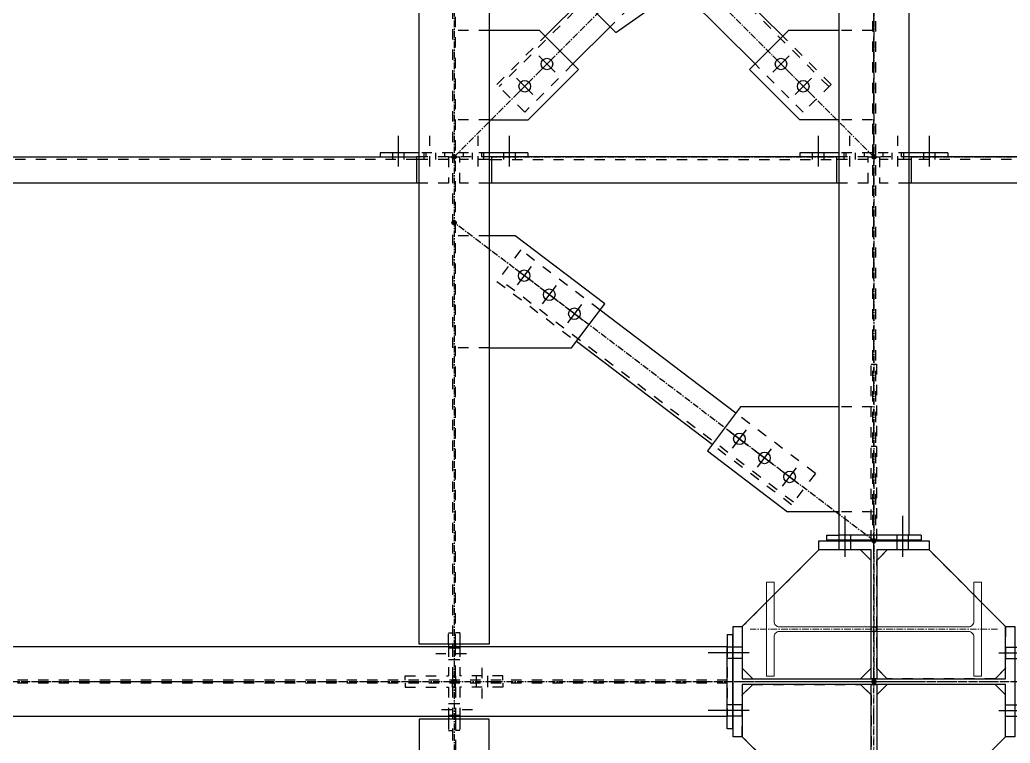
# Model space of a CAD drawing. Header units: inches. Extents: x 209270 to 234360, y -180214 to -150194.
# Drawn here: x 223884 to 225772, y -158481 to -157102 of the extents above; entities that cross this region are included whole.
import ezdxf

# ---------------------------------------------------------------- set-up
doc = ezdxf.new("R2010")
doc.units = ezdxf.units.IN
doc.header["$LTSCALE"] = 10
doc.header["$MEASUREMENT"] = 0
for name, pattern in [('CENTER', [2, 1.25, -0.25, 0.25, -0.25]), ('DXK_LINE_DOT2', [3.9198, 1.9599, -1.9599]), ('DXK_LINE_DOT5', [7.8785, 2.979, -0.9799, 0.9799, -0.9799, 0.9799, -0.9799])]:
    doc.linetypes.add(name, pattern=pattern)
doc.layers.get('0').update_dxf_attribs({"color": 1})
for name, color, linetype in [('$AUDIT_BAD_LAYER1', 1, 'Continuous'), ('_STR_0', 5, 'Continuous'), ('_STR_1', 5, 'Continuous'), ('_STR_2', 5, 'Continuous'), ('_STR_4', 5, 'Continuous')]:
    doc.layers.add(name, color=color, linetype=linetype)
doc.layers.add('CEN', color=1, linetype='CENTER', lineweight=9)
doc.layers.add('MAIN OBJECT', color=1, linetype='Continuous', lineweight=18)

# ---------------------------------------------------------------- blocks, each defined once
blk = doc.blocks.new('A$C426f7GU6TT')
at = {"layer": 'CEN'}
for p, q in [((0, 235.7), (0, -235.7)), ((-235.7, 0), (235.7, 0))]:
    blk.add_line(p, q, dxfattribs=at)
blk.add_circle((0, 0), 5, dxfattribs=at)
at = {"layer": 'MAIN OBJECT'}
blk.add_lwpolyline([(4.4, -180.2, 0.414214), (14.6, -190.4), (89.4, -190.4), (89.4, -204.7), (-89.4, -204.7), (-89.4, -190.4), (-14.6, -190.4, 0.414214), (-4.4, -180.2), (-4.4, 180.2, 0.414214), (-14.6, 190.4), (-89.4, 190.4), (-89.4, 204.7), (89.4, 204.7), (89.4, 190.4), (14.6, 190.4, 0.414214), (4.4, 180.2), (4.4, -180.2)], format="xyb", dxfattribs=at)
blk = doc.blocks.new('GridLine-116860372-116903 - 114867')
at = {"layer": '_STR_2', "linetype": 'DXK_LINE_DOT5'}
blk.add_line((225511.9, -165456.7), (225511.9, -153291), dxfattribs=at)
blk = doc.blocks.new('GridLine-116860372-116906 - 114867')
at = {"layer": '_STR_2', "linetype": 'DXK_LINE_DOT5'}
blk.add_line((211379.7, -158363.7), (228961.1, -158363.7), dxfattribs=at)
blk = doc.blocks.new('Part-116860372-114957 - 114867')
at = {"layer": '_STR_2', "linetype": 'Continuous'}
for p, q in [((225506.5, -158369.1), (225506.5, -158369.1)), ((225506.5, -158614.6), (225506.5, -158369.1)), ((225506.5, -158369.1), (225517.3, -158369.1)), ((225517.3, -158369.1), (225517.3, -158369.1)), ((225517.3, -158369.1), (225517.3, -158614.6)), ((225406.9, -158614.6), (225406.9, -158614.6)), ((225406.9, -158632), (225406.9, -158614.6)), ((225406.9, -158614.6), (225506.5, -158614.6)), ((225506.5, -158614.6), (225506.5, -158614.6)), ((225517.3, -158614.6), (225517.3, -158614.6)), ((225517.3, -158614.6), (225616.9, -158614.6)), ((225616.9, -158614.6), (225616.9, -158614.6)), ((225616.9, -158614.6), (225616.9, -158632)), ((225406.9, -158632), (225406.9, -158632)), ((225616.9, -158632), (225406.9, -158632)), ((225616.9, -158632), (225616.9, -158632))]:
    blk.add_line(p, q, dxfattribs=at)
blk = doc.blocks.new('Part-116860372-114980 - 114867')
at = {"layer": '_STR_4', "linetype": 'Continuous'}
blk.add_hatch(color=256, dxfattribs=at).paths.add_polyline_path([(225511.9, -158367.7, -1), (225511.9, -158359.7, -1)])
at = {"layer": '_STR_4', "linetype": 'CENTER'}
blk.add_line((225511.9, -158363.7), (228511.9, -158363.7), dxfattribs=at)
at = {"layer": '_STR_4', "linetype": 'Continuous'}
blk.add_circle((225511.9, -158363.7), 4, dxfattribs=at)
blk = doc.blocks.new('Part-116860372-114974 - 114867')
at = {"layer": '_STR_4', "linetype": 'Continuous'}
blk.add_hatch(color=256, dxfattribs=at).paths.add_polyline_path([(224711.9, -158367.7, -1), (224711.9, -158359.7, -1)])
at = {"layer": '_STR_1', "linetype": 'DXK_LINE_DOT2'}
for p, q in [((224709, -155473.7), (224709, -158292.1)), ((224714.7, -158292.1), (224714.7, -156555.7)), ((224709, -158297.1), (224709, -158352.8)), ((224714.7, -158352.8), (224714.7, -158297.1)), ((224709, -158352.8), (224714.7, -158352.8))]:
    blk.add_line(p, q, dxfattribs=at)
at = {"layer": '_STR_2', "linetype": 'Continuous'}
for p, q in [((224645.3, -158292.1), (224645.3, -155468.7)), ((224778.5, -155468.7), (224778.5, -158292.1)), ((224778.5, -158292.1), (224645.3, -158292.1)), ((224709, -158292.1), (224709, -158297.1)), ((224714.7, -158297.1), (224714.7, -158292.1))]:
    blk.add_line(p, q, dxfattribs=at)
at = {"layer": '_STR_4', "linetype": 'CENTER'}
blk.add_line((224711.9, -155363.7), (224711.9, -158363.7), dxfattribs=at)
at = {"layer": '_STR_4', "linetype": 'Continuous'}
blk.add_circle((224711.9, -158363.7), 4, dxfattribs=at)
blk = doc.blocks.new('Part-116860372-114976 - 114867')
at = {"layer": '_STR_4', "linetype": 'Continuous'}
for points in [[(224711.9, -158367.7, -1), (224711.9, -158359.7, -1)], [(224711.9, -160167.7, -1), (224711.9, -160159.7, -1)]]:
    blk.add_hatch(color=256, dxfattribs=at).paths.add_polyline_path(points)
at = {"layer": '_STR_1', "linetype": 'DXK_LINE_DOT2'}
for p, q in [((224709, -158374.5), (224709, -158456.5)), ((224714.7, -158374.5), (224709, -158374.5)), ((224714.7, -158374.5), (224714.7, -158430.3)), ((224714.7, -158435.3), (224714.7, -160033.7)), ((224709, -158456.5), (224709, -160033.7)), ((224645.3, -160038.7), (224645.3, -160150.7)), ((224709, -160038.7), (224709, -160150.7)), ((224714.7, -160038.7), (224714.7, -160150.7)), ((224778.5, -160038.7), (224778.5, -160150.7)), ((224778.5, -160150.7), (224645.3, -160150.7))]:
    blk.add_line(p, q, dxfattribs=at)
at = {"layer": '_STR_2', "linetype": 'Continuous'}
for p, q in [((224645.3, -158435.3), (224645.3, -160038.7)), ((224778.5, -158435.3), (224645.3, -158435.3)), ((224709, -158430.3), (224709, -158435.3)), ((224714.7, -158430.3), (224714.7, -158435.3)), ((224778.5, -160038.7), (224778.5, -158435.3)), ((224778.5, -160033.7), (224645.3, -160033.7)), ((224709, -160033.7), (224709, -160038.7)), ((224714.7, -160033.7), (224714.7, -160038.7))]:
    blk.add_line(p, q, dxfattribs=at)
at = {"layer": '_STR_4', "linetype": 'CENTER'}
blk.add_line((224711.9, -158363.7), (224711.9, -160163.7), dxfattribs=at)
at = {"layer": '_STR_4', "linetype": 'Continuous'}
for centre in [(224711.9, -158363.7), (224711.9, -160163.7)]:
    blk.add_circle(centre, 4, dxfattribs=at)
blk = doc.blocks.new('Part-116860372-114956 - 114867')
at = {"layer": '_STR_4', "linetype": 'Continuous'}
blk.add_hatch(color=256, dxfattribs=at).paths.add_polyline_path([(225511.9, -158367.7, -1), (225511.9, -158359.7, -1)])
at = {"layer": '_STR_2', "linetype": 'Continuous'}
for p, q in [((225243.5, -158468.7), (225243.5, -158258.7)), ((225243.5, -158258.7), (225260.9, -158258.7)), ((225260.9, -158258.7), (225260.9, -158358.3)), ((225762.8, -158258.7), (225780.2, -158258.7)), ((225762.8, -158358.3), (225762.8, -158258.7)), ((225780.2, -158258.7), (225780.2, -158468.7)), ((225260.9, -158358.3), (225762.8, -158358.3)), ((225762.8, -158369.1), (225260.9, -158369.1)), ((225260.9, -158369.1), (225260.9, -158468.7)), ((225762.8, -158468.7), (225762.8, -158369.1)), ((225260.9, -158468.7), (225243.5, -158468.7)), ((225780.2, -158468.7), (225762.8, -158468.7))]:
    blk.add_line(p, q, dxfattribs=at)
at = {"layer": '_STR_4', "linetype": 'CENTER'}
blk.add_line((225511.9, -158363.7), (225511.9, -158363.7), dxfattribs=at)
at = {"layer": '_STR_4', "linetype": 'Continuous'}
blk.add_circle((225511.9, -158363.7), 4, dxfattribs=at)
blk = doc.blocks.new('Part-116860372-114958 - 114867')
at = {"layer": '_STR_2', "linetype": 'Continuous'}
for p, q in [((225406.9, -158095.3), (225406.9, -158095.3)), ((225406.9, -158095.3), (225616.9, -158095.3)), ((225406.9, -158112.7), (225406.9, -158095.3)), ((225616.9, -158095.3), (225616.9, -158095.3)), ((225616.9, -158095.3), (225616.9, -158112.7)), ((225406.9, -158112.7), (225406.9, -158112.7)), ((225506.5, -158112.7), (225406.9, -158112.7)), ((225506.5, -158112.7), (225506.5, -158112.7)), ((225506.5, -158358.3), (225506.5, -158112.7)), ((225517.3, -158112.7), (225517.3, -158112.7)), ((225616.9, -158112.7), (225517.3, -158112.7)), ((225517.3, -158112.7), (225517.3, -158358.3)), ((225616.9, -158112.7), (225616.9, -158112.7)), ((225506.5, -158358.3), (225506.5, -158358.3)), ((225517.3, -158358.3), (225506.5, -158358.3)), ((225517.3, -158358.3), (225517.3, -158358.3))]:
    blk.add_line(p, q, dxfattribs=at)
blk = doc.blocks.new('Part-116860372-114973 - 114867')
at = {"layer": '_STR_4', "linetype": 'Continuous'}
blk.add_hatch(color=256, dxfattribs=at).paths.add_polyline_path([(225511.9, -158367.7, -1), (225511.9, -158359.7, -1)])
at = {"layer": '_STR_1', "linetype": 'DXK_LINE_DOT2'}
for p, q in [((225232.5, -158360.8), (223706.9, -158360.8)), ((225232.5, -158366.5), (223706.9, -158366.5))]:
    blk.add_line(p, q, dxfattribs=at)
at = {"layer": '_STR_2', "linetype": 'Continuous'}
for p, q in [((225232.5, -158297.1), (223701.9, -158297.1)), ((225232.5, -158430.3), (225232.5, -158297.1)), ((225232.5, -158430.3), (223701.9, -158430.3))]:
    blk.add_line(p, q, dxfattribs=at)
at = {"layer": '_STR_4', "linetype": 'CENTER'}
blk.add_line((223611.9, -158363.7), (225511.9, -158363.7), dxfattribs=at)
at = {"layer": '_STR_4', "linetype": 'Continuous'}
blk.add_circle((225511.9, -158363.7), 4, dxfattribs=at)
blk = doc.blocks.new('Part-116860372-114975 - 114867')
at = {"layer": '_STR_4', "linetype": 'Continuous'}
blk.add_hatch(color=256, dxfattribs=at).paths.add_polyline_path([(225511.9, -158367.7, -1), (225511.9, -158359.7, -1)])
at = {"layer": '_STR_1', "linetype": 'DXK_LINE_DOT2'}
for p, q in [((225509, -155380.1), (225509, -158084.3)), ((225514.7, -155380.1), (225514.7, -158084.3))]:
    blk.add_line(p, q, dxfattribs=at)
at = {"layer": '_STR_2', "linetype": 'Continuous'}
for p, q in [((225445.3, -155380.1), (225445.3, -158084.3)), ((225578.5, -155380.1), (225578.5, -158084.3)), ((225578.5, -158084.3), (225445.3, -158084.3))]:
    blk.add_line(p, q, dxfattribs=at)
at = {"layer": '_STR_4', "linetype": 'CENTER'}
blk.add_line((225511.9, -155363.7), (225511.9, -158363.7), dxfattribs=at)
at = {"layer": '_STR_4', "linetype": 'Continuous'}
blk.add_circle((225511.9, -158363.7), 4, dxfattribs=at)
blk = doc.blocks.new('Bolt-116860372-115869 - 114867')
at = {"layer": '_STR_2', "linetype": 'Continuous'}
for p, q in [((225456.9, -158125.7), (225456.9, -158047.7)), ((225456.9, -158125.7), (225456.9, -158047.7)), ((225566.9, -158125.7), (225566.9, -158047.7)), ((225566.9, -158125.7), (225566.9, -158047.7)), ((225445.9, -158094.3), (225445.9, -158084.3)), ((225445.9, -158094.3), (225445.9, -158084.3)), ((225445.9, -158112.7), (225445.9, -158095.3)), ((225445.9, -158112.7), (225445.9, -158095.3)), ((225467.9, -158094.3), (225467.9, -158084.3)), ((225467.9, -158094.3), (225467.9, -158084.3)), ((225467.9, -158112.7), (225467.9, -158095.3)), ((225467.9, -158112.7), (225467.9, -158095.3)), ((225555.9, -158094.3), (225555.9, -158084.3)), ((225555.9, -158094.3), (225555.9, -158084.3)), ((225555.9, -158112.7), (225555.9, -158095.3)), ((225555.9, -158112.7), (225555.9, -158095.3)), ((225577.9, -158094.3), (225577.9, -158084.3)), ((225577.9, -158094.3), (225577.9, -158084.3)), ((225577.9, -158112.7), (225577.9, -158095.3)), ((225577.9, -158112.7), (225577.9, -158095.3))]:
    blk.add_line(p, q, dxfattribs=at)
blk = doc.blocks.new('Bolt-116860372-115446 - 114867')
at = {"layer": '_STR_1', "linetype": 'DXK_LINE_DOT2'}
for p, q in [((224688, -158416.5), (224756, -158416.5)), ((224701, -158405.5), (224709, -158405.5)), ((224709, -158405.5), (224714.7, -158405.5)), ((224714.7, -158405.5), (224722.7, -158405.5)), ((224701, -158427.5), (224709, -158427.5)), ((224709, -158427.5), (224714.7, -158427.5)), ((224714.7, -158427.5), (224722.7, -158427.5))]:
    blk.add_line(p, q, dxfattribs=at)
blk = doc.blocks.new('Part-116860372-115053 - 114867')
at = {"layer": '_STR_4', "linetype": 'Continuous'}
for points in [[(223611.9, -157367.7, -1), (223611.9, -157359.7, -1)], [(224711.9, -157367.7, -1), (224711.9, -157359.7, -1)]]:
    blk.add_hatch(color=256, dxfattribs=at).paths.add_polyline_path(points)
at = {"layer": '_STR_1', "linetype": 'DXK_LINE_DOT2'}
for p, q in [((223624.2, -157363.7), (223624.2, -157383.7)), ((223624.2, -157363.7), (223706.9, -157363.7)), ((223701.9, -157368.7), (223624.2, -157368.7)), ((224640.3, -157368.7), (223706.9, -157368.7)), ((224701, -157363.7), (224640.3, -157363.7)), ((224701, -157368.7), (224645.3, -157368.7)), ((224701, -157363.7), (224701, -157413.7)), ((223624.2, -157383.7), (223674.2, -157383.7)), ((223674.2, -157383.7), (223674.2, -157413.7)), ((223701.9, -157413.7), (223674.2, -157413.7)), ((224701, -157413.7), (224645.3, -157413.7))]:
    blk.add_line(p, q, dxfattribs=at)
at = {"layer": '_STR_2', "linetype": 'Continuous'}
for p, q in [((223706.9, -157368.7), (223701.9, -157368.7)), ((223706.9, -157413.7), (223706.9, -157363.7)), ((223706.9, -157363.7), (224640.3, -157363.7)), ((224640.3, -157363.7), (224640.3, -157413.7)), ((224645.3, -157368.7), (224640.3, -157368.7)), ((224645.3, -157413.7), (223701.9, -157413.7))]:
    blk.add_line(p, q, dxfattribs=at)
at = {"layer": '_STR_4', "linetype": 'CENTER'}
for p, q in [((223611.9, -157363.7), (223624.2, -157363.7)), ((223706.9, -157363.7), (224640.3, -157363.7)), ((224701, -157363.7), (224711.9, -157363.7))]:
    blk.add_line(p, q, dxfattribs=at)
at = {"layer": '_STR_4', "linetype": 'Continuous'}
for centre in [(223611.9, -157363.7), (224711.9, -157363.7)]:
    blk.add_circle(centre, 4, dxfattribs=at)
blk = doc.blocks.new('Part-116860372-115054 - 114867')
at = {"layer": '_STR_4', "linetype": 'Continuous'}
for points in [[(224711.9, -157367.7, -1), (224711.9, -157359.7, -1)], [(225511.9, -157367.7, -1), (225511.9, -157359.7, -1)]]:
    blk.add_hatch(color=256, dxfattribs=at).paths.add_polyline_path(points)
at = {"layer": '_STR_1', "linetype": 'DXK_LINE_DOT2'}
for p, q in [((224722.7, -157413.7), (224722.7, -157363.7)), ((224783.5, -157363.7), (224722.7, -157363.7)), ((224778.5, -157368.7), (224722.7, -157368.7)), ((224783.5, -157368.7), (225440.3, -157368.7)), ((225501, -157363.7), (225440.3, -157363.7)), ((225501, -157368.7), (225445.3, -157368.7)), ((225501, -157413.7), (225501, -157363.7)), ((224778.5, -157413.7), (224722.7, -157413.7)), ((225501, -157413.7), (225445.3, -157413.7))]:
    blk.add_line(p, q, dxfattribs=at)
at = {"layer": '_STR_2', "linetype": 'Continuous'}
for p, q in [((224778.5, -157368.7), (224783.5, -157368.7)), ((225440.3, -157363.7), (224783.5, -157363.7)), ((224783.5, -157363.7), (224783.5, -157413.7)), ((225440.3, -157363.7), (225440.3, -157413.7)), ((225445.3, -157368.7), (225440.3, -157368.7)), ((225445.3, -157413.7), (224778.5, -157413.7))]:
    blk.add_line(p, q, dxfattribs=at)
at = {"layer": '_STR_4', "linetype": 'CENTER'}
for p, q in [((224711.9, -157363.7), (224722.7, -157363.7)), ((224783.5, -157363.7), (225440.3, -157363.7)), ((225501, -157363.7), (225511.9, -157363.7))]:
    blk.add_line(p, q, dxfattribs=at)
at = {"layer": '_STR_4', "linetype": 'Continuous'}
for centre in [(224711.9, -157363.7), (225511.9, -157363.7)]:
    blk.add_circle(centre, 4, dxfattribs=at)
blk = doc.blocks.new('Part-116860372-115055 - 114867')
at = {"layer": '_STR_4', "linetype": 'Continuous'}
for points in [[(225511.9, -157367.7, -1), (225511.9, -157359.7, -1)], [(226511.9, -157367.7, -1), (226511.9, -157359.7, -1)]]:
    blk.add_hatch(color=256, dxfattribs=at).paths.add_polyline_path(points)
at = {"layer": '_STR_1', "linetype": 'DXK_LINE_DOT2'}
for p, q in [((225522.7, -157363.7), (225522.7, -157413.7)), ((225583.5, -157363.7), (225522.7, -157363.7)), ((225578.5, -157368.7), (225522.7, -157368.7)), ((226440.3, -157368.7), (225583.5, -157368.7)), ((226440.3, -157363.7), (226501, -157363.7)), ((226501, -157368.7), (226445.3, -157368.7)), ((226501, -157363.7), (226501, -157413.7)), ((225578.5, -157413.7), (225522.7, -157413.7)), ((226501, -157413.7), (226445.3, -157413.7))]:
    blk.add_line(p, q, dxfattribs=at)
at = {"layer": '_STR_2', "linetype": 'Continuous'}
for p, q in [((225583.5, -157368.7), (225578.5, -157368.7)), ((226440.3, -157363.7), (225583.5, -157363.7)), ((225583.5, -157413.7), (225583.5, -157363.7)), ((226440.3, -157363.7), (226440.3, -157413.7)), ((226445.3, -157368.7), (226440.3, -157368.7)), ((226445.3, -157413.7), (225578.5, -157413.7))]:
    blk.add_line(p, q, dxfattribs=at)
at = {"layer": '_STR_4', "linetype": 'CENTER'}
for p, q in [((225511.9, -157363.7), (225522.7, -157363.7)), ((225583.5, -157363.7), (226440.3, -157363.7)), ((226501, -157363.7), (226511.9, -157363.7))]:
    blk.add_line(p, q, dxfattribs=at)
at = {"layer": '_STR_4', "linetype": 'Continuous'}
for centre in [(225511.9, -157363.7), (226511.9, -157363.7)]:
    blk.add_circle(centre, 4, dxfattribs=at)
blk = doc.blocks.new('Bolt-116860372-115450 - 114867')
at = {"layer": '_STR_1', "linetype": 'DXK_LINE_DOT2'}
for p, q in [((224709, -158299.8), (224701, -158299.8)), ((224714.7, -158299.8), (224709, -158299.8)), ((224722.7, -158299.8), (224714.7, -158299.8)), ((224735.7, -158310.8), (224667.7, -158310.8)), ((224709, -158321.8), (224701, -158321.8)), ((224714.7, -158321.8), (224709, -158321.8)), ((224722.7, -158321.8), (224714.7, -158321.8))]:
    blk.add_line(p, q, dxfattribs=at)
blk = doc.blocks.new('Part-116860372-116243 - 114867')
at = {"layer": '_STR_1', "linetype": 'DXK_LINE_DOT2'}
for p, q in [((225509, -157840), (225445.3, -157840)), ((225509, -158039.8), (225445.3, -158039.8))]:
    blk.add_line(p, q, dxfattribs=at)
at = {"layer": '_STR_2', "linetype": 'Continuous'}
for p, q in [((225257.9, -157840), (225194.5, -157923.7)), ((225445.3, -157840), (225257.9, -157840)), ((225194.5, -157923.7), (225347.5, -158039.8)), ((225445.3, -158039.8), (225347.5, -158039.8))]:
    blk.add_line(p, q, dxfattribs=at)
blk = doc.blocks.new('Bolt-116860372-115742 - 114867')
at = {"layer": '_STR_1', "linetype": 'DXK_LINE_DOT2'}
for p, q in [((225466, -157381.7), (225466, -157323.7)), ((225455, -157363.7), (225455, -157355.7)), ((225477, -157363.7), (225477, -157355.7)), ((225455, -157368.7), (225455, -157363.7)), ((225477, -157368.7), (225477, -157363.7))]:
    blk.add_line(p, q, dxfattribs=at)
at = {"layer": '_STR_2', "linetype": 'Continuous'}
for p, q in [((225406, -157381.7), (225406, -157323.7)), ((225395, -157363.7), (225395, -157355.7)), ((225417, -157363.7), (225417, -157355.7)), ((225395, -157368.7), (225395, -157363.7)), ((225417, -157368.7), (225417, -157363.7))]:
    blk.add_line(p, q, dxfattribs=at)
blk = doc.blocks.new('Part-116860372-115083 - 114867')
at = {"layer": '_STR_4', "linetype": 'Continuous'}
for points in [[(224711.9, -157492.7, -1), (224711.9, -157484.7, -1)], [(225511.9, -158099.3, -1), (225511.9, -158091.3, -1)]]:
    blk.add_hatch(color=256, dxfattribs=at).paths.add_polyline_path(points)
at = {"layer": '_STR_1', "linetype": 'DXK_LINE_DOT2'}
for p, q in [((224838.8, -157541), (224793.5, -157600.8)), ((224990.2, -157655.8), (224838.8, -157541)), ((224793.5, -157600.8), (224944.9, -157715.6)), ((225358.6, -158021.8), (224797.1, -157596)), ((225400.3, -157966.8), (225248.9, -157852)), ((225354.9, -158026.5), (225203.5, -157911.7)), ((225400.3, -157966.8), (225354.9, -158026.5))]:
    blk.add_line(p, q, dxfattribs=at)
at = {"layer": '_STR_2', "linetype": 'Continuous'}
for p, q in [((225248.9, -157852), (224990.2, -157655.8)), ((225203.5, -157911.7), (224944.9, -157715.6))]:
    blk.add_line(p, q, dxfattribs=at)
at = {"layer": '_STR_4', "linetype": 'CENTER'}
blk.add_line((225511.9, -158095.3), (224711.9, -157488.7), dxfattribs=at)
at = {"layer": '_STR_4', "linetype": 'Continuous'}
for centre in [(224711.9, -157488.7), (225511.9, -158095.3)]:
    blk.add_circle(centre, 4, dxfattribs=at)
blk = doc.blocks.new('Part-116860372-115084 - 114867')
at = {"layer": '_STR_4', "linetype": 'Continuous'}
for points in [[(225113.6, -156965.9, -1), (225113.6, -156957.9, -1)], [(224711.9, -157367.7, -1), (224711.9, -157359.7, -1)]]:
    blk.add_hatch(color=256, dxfattribs=at).paths.add_polyline_path(points)
at = {"layer": '_STR_1', "linetype": 'DXK_LINE_DOT2'}
for p, q in [((225052.5, -156975), (224797.7, -157229.8)), ((225048.2, -156970.8), (224956.3, -157062.7)), ((225048.2, -156970.8), (225101.3, -157023.8)), ((225101.3, -157023.8), (225009.3, -157115.7)), ((224793.5, -157225.5), (224885.4, -157133.6)), ((224938.4, -157186.6), (224846.5, -157278.6)), ((224846.5, -157278.6), (224793.5, -157225.5))]:
    blk.add_line(p, q, dxfattribs=at)
at = {"layer": '_STR_2', "linetype": 'Continuous'}
for p, q in [((224956.3, -157062.7), (224885.4, -157133.6)), ((225009.3, -157115.7), (224938.4, -157186.6))]:
    blk.add_line(p, q, dxfattribs=at)
at = {"layer": '_STR_4', "linetype": 'CENTER'}
blk.add_line((224711.9, -157363.7), (225113.6, -156961.9), dxfattribs=at)
at = {"layer": '_STR_4', "linetype": 'Continuous'}
for centre in [(225113.6, -156961.9), (224711.9, -157363.7)]:
    blk.add_circle(centre, 4, dxfattribs=at)
blk = doc.blocks.new('Part-116860372-115085 - 114867')
at = {"layer": '_STR_4', "linetype": 'Continuous'}
for points in [[(224711.9, -156567.7, -1), (224711.9, -156559.7, -1)], [(225511.9, -157367.7, -1), (225511.9, -157359.7, -1)]]:
    blk.add_hatch(color=256, dxfattribs=at).paths.add_polyline_path(points)
at = {"layer": '_STR_1', "linetype": 'DXK_LINE_DOT2'}
for p, q in [((224846.5, -156641.8), (224793.5, -156694.8)), ((224938.4, -156733.7), (224846.5, -156641.8)), ((225426, -157229.8), (224842.3, -156646)), ((224885.4, -156786.7), (224793.5, -156694.8)), ((225193.6, -156988.8), (225083.2, -156878.4)), ((225140.5, -157041.9), (225030.1, -156931.5)), ((225430.3, -157225.5), (225338.3, -157133.6)), ((225377.2, -157278.6), (225285.3, -157186.6)), ((225430.3, -157225.5), (225377.2, -157278.6))]:
    blk.add_line(p, q, dxfattribs=at)
at = {"layer": '_STR_2', "linetype": 'Continuous'}
for p, q in [((225083.2, -156878.4), (224938.4, -156733.7)), ((225030.1, -156931.5), (224885.4, -156786.7)), ((225338.3, -157133.6), (225193.6, -156988.8)), ((225285.3, -157186.6), (225140.5, -157041.9))]:
    blk.add_line(p, q, dxfattribs=at)
at = {"layer": '_STR_4', "linetype": 'CENTER'}
blk.add_line((224711.9, -156563.7), (225511.9, -157363.7), dxfattribs=at)
at = {"layer": '_STR_4', "linetype": 'Continuous'}
for centre in [(224711.9, -156563.7), (225511.9, -157363.7)]:
    blk.add_circle(centre, 4, dxfattribs=at)
blk = doc.blocks.new('Part-116860372-157499 - 114867')
at = {"layer": '_STR_1', "linetype": 'DXK_LINE_DOT2'}
for p, q in [((225537.3, -158369.1), (225517.3, -158389.1)), ((225762.8, -158389.1), (225742.8, -158369.1)), ((225616.9, -158614.6), (225762.8, -158468.7)), ((225517.3, -158594.6), (225537.3, -158614.6))]:
    blk.add_line(p, q, dxfattribs=at)
blk = doc.blocks.new('Bolt-116860372-115738 - 114867')
at = {"layer": '_STR_1', "linetype": 'DXK_LINE_DOT2'}
for p, q in [((225557.7, -157381.7), (225557.7, -157323.7)), ((225546.7, -157363.7), (225546.7, -157355.7)), ((225568.7, -157363.7), (225568.7, -157355.7)), ((225546.7, -157368.7), (225546.7, -157363.7)), ((225568.7, -157368.7), (225568.7, -157363.7))]:
    blk.add_line(p, q, dxfattribs=at)
at = {"layer": '_STR_2', "linetype": 'Continuous'}
for p, q in [((225617.7, -157381.7), (225617.7, -157323.7)), ((225606.7, -157363.7), (225606.7, -157355.7)), ((225628.7, -157363.7), (225628.7, -157355.7)), ((225606.7, -157368.7), (225606.7, -157363.7)), ((225628.7, -157368.7), (225628.7, -157363.7))]:
    blk.add_line(p, q, dxfattribs=at)
blk = doc.blocks.new('Bolt-116860372-116631 - 114867')
at = {"layer": '_STR_2', "linetype": 'Continuous'}
for p, q in [((225242.5, -158297.7), (225232.5, -158297.7)), ((225242.5, -158297.7), (225232.5, -158297.7)), ((225260.9, -158297.7), (225243.5, -158297.7)), ((225260.9, -158297.7), (225243.5, -158297.7)), ((225273.9, -158308.7), (225195.9, -158308.7)), ((225273.9, -158308.7), (225195.9, -158308.7)), ((225242.5, -158319.7), (225232.5, -158319.7)), ((225242.5, -158319.7), (225232.5, -158319.7)), ((225260.9, -158319.7), (225243.5, -158319.7)), ((225260.9, -158319.7), (225243.5, -158319.7)), ((225242.5, -158407.7), (225232.5, -158407.7)), ((225242.5, -158407.7), (225232.5, -158407.7)), ((225260.9, -158407.7), (225243.5, -158407.7)), ((225260.9, -158407.7), (225243.5, -158407.7)), ((225273.9, -158418.7), (225195.9, -158418.7)), ((225273.9, -158418.7), (225195.9, -158418.7)), ((225242.5, -158429.7), (225232.5, -158429.7)), ((225242.5, -158429.7), (225232.5, -158429.7)), ((225260.9, -158429.7), (225243.5, -158429.7)), ((225260.9, -158429.7), (225243.5, -158429.7))]:
    blk.add_line(p, q, dxfattribs=at)
blk = doc.blocks.new('Part-116860372-115444 - 114867')
at = {"layer": '_STR_1', "linetype": 'DXK_LINE_DOT2'}
for p, q in [((224714.7, -158374.5), (224714.7, -158366.5)), ((224804.7, -158374.5), (224722.7, -158374.5)), ((224722.7, -158374.5), (224722.7, -158430.3)), ((224804.7, -158366.5), (224804.7, -158374.5)), ((224714.7, -158435.3), (224714.7, -158430.3)), ((224722.7, -158435.3), (224722.7, -158456.5)), ((224722.7, -158456.5), (224714.7, -158456.5))]:
    blk.add_line(p, q, dxfattribs=at)
at = {"layer": '_STR_2', "linetype": 'Continuous'}
blk.add_line((224722.7, -158430.3), (224722.7, -158435.3), dxfattribs=at)
blk = doc.blocks.new('Part-116860372-115445 - 114867')
at = {"layer": '_STR_1', "linetype": 'DXK_LINE_DOT2'}
for p, q in [((224619, -158366.5), (224619, -158374.5)), ((224619, -158374.5), (224701, -158374.5)), ((224701, -158374.5), (224701, -158430.3)), ((224709, -158374.5), (224709, -158366.5)), ((224701, -158435.3), (224701, -158456.5)), ((224701, -158456.5), (224709, -158456.5))]:
    blk.add_line(p, q, dxfattribs=at)
at = {"layer": '_STR_2', "linetype": 'Continuous'}
blk.add_line((224701, -158430.3), (224701, -158435.3), dxfattribs=at)
blk = doc.blocks.new('Part-116860372-115448 - 114867')
at = {"layer": '_STR_1', "linetype": 'DXK_LINE_DOT2'}
for p, q in [((224701, -158292.1), (224701, -158270.8)), ((224701, -158270.8), (224709, -158270.8)), ((224701, -158297.1), (224701, -158352.8)), ((224709, -158292.1), (224709, -158297.1)), ((224619, -158360.8), (224619, -158352.8)), ((224619, -158352.8), (224701, -158352.8)), ((224709, -158352.8), (224709, -158360.8))]:
    blk.add_line(p, q, dxfattribs=at)
at = {"layer": '_STR_2', "linetype": 'Continuous'}
blk.add_line((224701, -158292.1), (224701, -158297.1), dxfattribs=at)
blk = doc.blocks.new('Part-116860372-115449 - 114867')
at = {"layer": '_STR_1', "linetype": 'DXK_LINE_DOT2'}
for p, q in [((224722.7, -158270.8), (224714.7, -158270.8)), ((224722.7, -158270.8), (224722.7, -158292.1)), ((224714.7, -158292.1), (224714.7, -158297.1)), ((224722.7, -158297.1), (224722.7, -158352.8)), ((224714.7, -158352.8), (224714.7, -158360.8)), ((224804.7, -158352.8), (224722.7, -158352.8)), ((224804.7, -158360.8), (224804.7, -158352.8))]:
    blk.add_line(p, q, dxfattribs=at)
at = {"layer": '_STR_2', "linetype": 'Continuous'}
blk.add_line((224722.7, -158292.1), (224722.7, -158297.1), dxfattribs=at)
blk = doc.blocks.new('Bolt-116860372-115459 - 114867')
at = {"layer": '_STR_1', "linetype": 'DXK_LINE_DOT2'}
for p, q in [((224764.7, -158337.3), (224764.7, -158410.3)), ((224753.7, -158352.8), (224753.7, -158360.8)), ((224775.7, -158352.8), (224775.7, -158360.8)), ((224753.7, -158360.8), (224753.7, -158366.5)), ((224753.7, -158366.5), (224753.7, -158374.5)), ((224775.7, -158360.8), (224775.7, -158366.5)), ((224775.7, -158366.5), (224775.7, -158374.5))]:
    blk.add_line(p, q, dxfattribs=at)
blk = doc.blocks.new('Part-116860372-116191 - 114867')
at = {"layer": '_STR_1', "linetype": 'DXK_LINE_DOT2'}
for p, q in [((225509, -157123), (225445.3, -157123)), ((225509, -157293), (225445.3, -157293))]:
    blk.add_line(p, q, dxfattribs=at)
at = {"layer": '_STR_2', "linetype": 'Continuous'}
for p, q in [((225348.9, -157123), (225274.7, -157197.2)), ((225445.3, -157123), (225348.9, -157123)), ((225370.5, -157293), (225274.7, -157197.2)), ((225445.3, -157293), (225370.5, -157293))]:
    blk.add_line(p, q, dxfattribs=at)
blk = doc.blocks.new('Part-116860372-149975 - 114867')
at = {"layer": '_STR_1', "linetype": 'DXK_LINE_DOT2'}
for p, q in [((225616.9, -158112.7), (225537.3, -158112.7)), ((225517.3, -158338.3), (225517.3, -158132.7)), ((225762.8, -158258.7), (225762.8, -158338.3)), ((225742.8, -158358.3), (225537.3, -158358.3))]:
    blk.add_line(p, q, dxfattribs=at)
at = {"layer": '_STR_2', "linetype": 'Continuous'}
for p, q in [((225537.3, -158112.7), (225517.3, -158132.7)), ((225616.9, -158112.7), (225762.8, -158258.7)), ((225537.3, -158358.3), (225517.3, -158338.3)), ((225762.8, -158338.3), (225742.8, -158358.3))]:
    blk.add_line(p, q, dxfattribs=at)
blk = doc.blocks.new('Bolt-116860372-116244 - 114867')
at = {"layer": '_STR_2', "linetype": 'Continuous'}
for p, q in [((225238.1, -157887.7), (225273.1, -157914.3)), ((225242.3, -157918.5), (225268.9, -157883.5)), ((225285.9, -157924), (225320.9, -157950.6)), ((225290.1, -157954.8), (225316.7, -157919.7)), ((225333.7, -157960.2), (225368.8, -157986.8)), ((225337.9, -157991.1), (225364.5, -157956))]:
    blk.add_line(p, q, dxfattribs=at)
for centre in [(225255.6, -157901), (225303.4, -157937.3), (225351.2, -157973.5)]:
    blk.add_circle(centre, 11, dxfattribs=at)
blk = doc.blocks.new('Part-116860372-115739 - 114867')
at = {"layer": '_STR_1', "linetype": 'DXK_LINE_DOT2'}
for p, q in [((224778.5, -157355.7), (224714.7, -157355.7)), ((224729.7, -157363.7), (224729.7, -157355.7)), ((224764.7, -157363.7), (224764.7, -157355.7))]:
    blk.add_line(p, q, dxfattribs=at)
at = {"layer": '_STR_2', "linetype": 'Continuous'}
for p, q in [((224852.7, -157355.7), (224778.5, -157355.7)), ((224852.7, -157355.7), (224852.7, -157363.7)), ((224783.5, -157363.7), (224778.5, -157363.7))]:
    blk.add_line(p, q, dxfattribs=at)
blk = doc.blocks.new('Part-116860372-115743 - 114867')
at = {"layer": '_STR_1', "linetype": 'DXK_LINE_DOT2'}
for p, q in [((224709, -157355.7), (224645.3, -157355.7)), ((224659, -157363.7), (224659, -157355.7)), ((224694, -157363.7), (224694, -157355.7)), ((224709, -157355.7), (224709, -157363.7))]:
    blk.add_line(p, q, dxfattribs=at)
at = {"layer": '_STR_2', "linetype": 'Continuous'}
for p, q in [((224645.3, -157355.7), (224571, -157355.7)), ((224571, -157355.7), (224571, -157363.7)), ((224645.3, -157363.7), (224640.3, -157363.7))]:
    blk.add_line(p, q, dxfattribs=at)
blk = doc.blocks.new('Part-116860372-115737 - 114867')
at = {"layer": '_STR_1', "linetype": 'DXK_LINE_DOT2'}
for p, q in [((225578.5, -157355.7), (225514.7, -157355.7)), ((225529.7, -157363.7), (225529.7, -157355.7)), ((225564.7, -157363.7), (225564.7, -157355.7))]:
    blk.add_line(p, q, dxfattribs=at)
at = {"layer": '_STR_2', "linetype": 'Continuous'}
for p, q in [((225652.7, -157355.7), (225578.5, -157355.7)), ((225652.7, -157355.7), (225652.7, -157363.7)), ((225583.5, -157363.7), (225578.5, -157363.7))]:
    blk.add_line(p, q, dxfattribs=at)
blk = doc.blocks.new('Bolt-116860372-115740 - 114867')
at = {"layer": '_STR_1', "linetype": 'DXK_LINE_DOT2'}
for p, q in [((224757.7, -157381.7), (224757.7, -157323.7)), ((224746.7, -157363.7), (224746.7, -157355.7)), ((224768.7, -157363.7), (224768.7, -157355.7)), ((224746.7, -157368.7), (224746.7, -157363.7)), ((224768.7, -157368.7), (224768.7, -157363.7))]:
    blk.add_line(p, q, dxfattribs=at)
at = {"layer": '_STR_2', "linetype": 'Continuous'}
for p, q in [((224817.7, -157381.7), (224817.7, -157323.7)), ((224806.7, -157363.7), (224806.7, -157355.7)), ((224828.7, -157363.7), (224828.7, -157355.7)), ((224806.7, -157368.7), (224806.7, -157363.7)), ((224828.7, -157368.7), (224828.7, -157363.7))]:
    blk.add_line(p, q, dxfattribs=at)
blk = doc.blocks.new('Part-116860372-115741 - 114867')
at = {"layer": '_STR_1', "linetype": 'DXK_LINE_DOT2'}
for p, q in [((225509, -157355.7), (225445.3, -157355.7)), ((225459, -157363.7), (225459, -157355.7)), ((225494, -157363.7), (225494, -157355.7)), ((225509, -157355.7), (225509, -157363.7))]:
    blk.add_line(p, q, dxfattribs=at)
at = {"layer": '_STR_2', "linetype": 'Continuous'}
for p, q in [((225445.3, -157355.7), (225371, -157355.7)), ((225371, -157355.7), (225371, -157363.7)), ((225445.3, -157363.7), (225440.3, -157363.7))]:
    blk.add_line(p, q, dxfattribs=at)
blk = doc.blocks.new('Bolt-116860372-115744 - 114867')
at = {"layer": '_STR_1', "linetype": 'DXK_LINE_DOT2'}
for p, q in [((224666, -157381.7), (224666, -157323.7)), ((224655, -157363.7), (224655, -157355.7)), ((224677, -157363.7), (224677, -157355.7)), ((224655, -157368.7), (224655, -157363.7)), ((224677, -157368.7), (224677, -157363.7))]:
    blk.add_line(p, q, dxfattribs=at)
at = {"layer": '_STR_2', "linetype": 'Continuous'}
for p, q in [((224606, -157381.7), (224606, -157323.7)), ((224595, -157363.7), (224595, -157355.7)), ((224617, -157363.7), (224617, -157355.7)), ((224595, -157368.7), (224595, -157363.7)), ((224617, -157368.7), (224617, -157363.7))]:
    blk.add_line(p, q, dxfattribs=at)
blk = doc.blocks.new('Bolt-116860372-116628 - 114867')
at = {"layer": '_STR_2', "linetype": 'Continuous'}
for p, q in [((225762.8, -158297.7), (225780.2, -158297.7)), ((225762.8, -158297.7), (225780.2, -158297.7)), ((225781.2, -158297.7), (225791.2, -158297.7)), ((225781.2, -158297.7), (225791.2, -158297.7)), ((225749.8, -158308.7), (225827.8, -158308.7)), ((225749.8, -158308.7), (225827.8, -158308.7)), ((225762.8, -158319.7), (225780.2, -158319.7)), ((225762.8, -158319.7), (225780.2, -158319.7)), ((225781.2, -158319.7), (225791.2, -158319.7)), ((225781.2, -158319.7), (225791.2, -158319.7)), ((225762.8, -158407.7), (225780.2, -158407.7)), ((225762.8, -158407.7), (225780.2, -158407.7)), ((225781.2, -158407.7), (225791.2, -158407.7)), ((225781.2, -158407.7), (225791.2, -158407.7)), ((225749.8, -158418.7), (225827.8, -158418.7)), ((225749.8, -158418.7), (225827.8, -158418.7)), ((225762.8, -158429.7), (225780.2, -158429.7)), ((225762.8, -158429.7), (225780.2, -158429.7)), ((225781.2, -158429.7), (225791.2, -158429.7)), ((225781.2, -158429.7), (225791.2, -158429.7))]:
    blk.add_line(p, q, dxfattribs=at)
blk = doc.blocks.new('Part-116860372-115868 - 114867')
at = {"layer": '_STR_1', "linetype": 'DXK_LINE_DOT2'}
blk.add_line((225578.5, -158084.3), (225445.3, -158084.3), dxfattribs=at)
at = {"layer": '_STR_2', "linetype": 'Continuous'}
for p, q in [((225421.9, -158094.3), (225421.9, -158084.3)), ((225421.9, -158084.3), (225445.3, -158084.3)), ((225601.9, -158094.3), (225421.9, -158094.3)), ((225601.9, -158084.3), (225578.5, -158084.3)), ((225601.9, -158084.3), (225601.9, -158094.3))]:
    blk.add_line(p, q, dxfattribs=at)
blk = doc.blocks.new('Part-116860372-115896 - 114867')
at = {"layer": '_STR_1', "linetype": 'DXK_LINE_DOT2'}
for p, q in [((225506.9, -157758.7), (225516.9, -157758.7)), ((225506.9, -158094.3), (225506.9, -157758.7)), ((225516.9, -157758.7), (225516.9, -158094.3)), ((225506.9, -157914.9), (225516.9, -157914.9)), ((225506.9, -158014.5), (225516.9, -158014.5)), ((225516.9, -158095.3), (225506.9, -158095.3))]:
    blk.add_line(p, q, dxfattribs=at)
at = {"layer": '_STR_2', "linetype": 'Continuous'}
for p, q in [((225506.9, -158094.3), (225506.9, -158095.3)), ((225516.9, -158094.3), (225516.9, -158095.3))]:
    blk.add_line(p, q, dxfattribs=at)
blk = doc.blocks.new('Part-116860372-157497 - 114867')
at = {"layer": '_STR_1', "linetype": 'DXK_LINE_DOT2'}
for p, q in [((225517.3, -158132.7), (225537.3, -158112.7)), ((225616.9, -158112.7), (225762.8, -158258.7)), ((225537.3, -158358.3), (225517.3, -158338.3)), ((225762.8, -158338.3), (225742.8, -158358.3))]:
    blk.add_line(p, q, dxfattribs=at)
blk = doc.blocks.new('Bolt-116860372-116241 - 114867')
at = {"layer": '_STR_2', "linetype": 'Continuous'}
for p, q in [((224863, -157603.3), (224828, -157576.7)), ((224858.8, -157572.5), (224832.2, -157607.6)), ((224910.9, -157639.6), (224875.8, -157613)), ((224906.6, -157608.8), (224880, -157643.8)), ((224958.7, -157675.8), (224923.6, -157649.3)), ((224954.4, -157645), (224927.8, -157680.1))]:
    blk.add_line(p, q, dxfattribs=at)
for centre in [(224845.5, -157590), (224893.3, -157626.3), (224941.1, -157662.5)]:
    blk.add_circle(centre, 11, dxfattribs=at)
blk = doc.blocks.new('Part-116860372-116188 - 114867')
at = {"layer": '_STR_1', "linetype": 'DXK_LINE_DOT2'}
for p, q in [((224778.5, -157123), (224714.7, -157123)), ((224778.5, -157293), (224714.7, -157293))]:
    blk.add_line(p, q, dxfattribs=at)
at = {"layer": '_STR_2', "linetype": 'Continuous'}
for p, q in [((224874.8, -157123), (224778.5, -157123)), ((224949, -157197.2), (224874.8, -157123)), ((224853.3, -157293), (224949, -157197.2)), ((224778.5, -157293), (224853.3, -157293))]:
    blk.add_line(p, q, dxfattribs=at)
blk = doc.blocks.new('Bolt-116860372-116189 - 114867')
at = {"layer": '_STR_2', "linetype": 'Continuous'}
for p, q in [((224904.5, -157171.1), (224873.4, -157202.2)), ((224873.4, -157171.1), (224904.5, -157202.2)), ((224862, -157213.5), (224830.9, -157244.6)), ((224830.9, -157213.5), (224862, -157244.6))]:
    blk.add_line(p, q, dxfattribs=at)
for centre in [(224888.9, -157186.6), (224846.5, -157229.1)]:
    blk.add_circle(centre, 11, dxfattribs=at)
blk = doc.blocks.new('Bolt-116860372-116192 - 114867')
at = {"layer": '_STR_2', "linetype": 'Continuous'}
for p, q in [((225319.2, -157171.1), (225350.4, -157202.2)), ((225319.2, -157202.2), (225350.4, -157171.1)), ((225361.7, -157213.5), (225392.8, -157244.6)), ((225361.7, -157244.6), (225392.8, -157213.5))]:
    blk.add_line(p, q, dxfattribs=at)
for centre in [(225334.8, -157186.6), (225377.2, -157229.1)]:
    blk.add_circle(centre, 11, dxfattribs=at)
blk = doc.blocks.new('Part-116860372-116198 - 114867')
at = {"layer": '_STR_2', "linetype": 'Continuous'}
for p, q in [((225203.8, -156794), (225083.2, -156878.4)), ((225203.8, -156794), (225278, -156868.2)), ((225193.6, -156988.8), (225278, -156868.2)), ((225083.2, -156878.4), (225030.1, -156931.5)), ((225030.1, -156931.5), (224945.7, -157052.1)), ((225140.5, -157041.9), (225193.6, -156988.8)), ((225019.9, -157126.3), (224945.7, -157052.1)), ((225019.9, -157126.3), (225140.5, -157041.9))]:
    blk.add_line(p, q, dxfattribs=at)
blk = doc.blocks.new('Part-116860372-149974 - 114867')
at = {"layer": '_STR_1', "linetype": 'DXK_LINE_DOT2'}
for p, q in [((225486.5, -158112.7), (225406.9, -158112.7)), ((225506.5, -158338.3), (225506.5, -158132.7)), ((225260.9, -158258.7), (225260.9, -158338.3)), ((225280.9, -158358.3), (225486.5, -158358.3))]:
    blk.add_line(p, q, dxfattribs=at)
at = {"layer": '_STR_2', "linetype": 'Continuous'}
for p, q in [((225406.9, -158112.7), (225260.9, -158258.7)), ((225506.5, -158132.7), (225486.5, -158112.7)), ((225260.9, -158338.3), (225280.9, -158358.3)), ((225486.5, -158358.3), (225506.5, -158338.3))]:
    blk.add_line(p, q, dxfattribs=at)
blk = doc.blocks.new('Part-116860372-116240 - 114867')
at = {"layer": '_STR_1', "linetype": 'DXK_LINE_DOT2'}
for p, q in [((224778.5, -157514.3), (224714.7, -157514.3)), ((224778.5, -157727.5), (224714.7, -157727.5))]:
    blk.add_line(p, q, dxfattribs=at)
at = {"layer": '_STR_2', "linetype": 'Continuous'}
for p, q in [((224828.4, -157514.3), (224778.5, -157514.3)), ((224999.2, -157643.9), (224828.4, -157514.3)), ((224935.8, -157727.5), (224999.2, -157643.9)), ((224778.5, -157727.5), (224935.8, -157727.5))]:
    blk.add_line(p, q, dxfattribs=at)
blk = doc.blocks.new('Part-116860372-116630 - 114867')
at = {"layer": '_STR_1', "linetype": 'DXK_LINE_DOT2'}
blk.add_line((225232.5, -158297.1), (225232.5, -158430.3), dxfattribs=at)
at = {"layer": '_STR_2', "linetype": 'Continuous'}
for p, q in [((225232.5, -158273.7), (225232.5, -158297.1)), ((225232.5, -158273.7), (225242.5, -158273.7)), ((225242.5, -158273.7), (225242.5, -158453.7)), ((225232.5, -158453.7), (225232.5, -158430.3)), ((225242.5, -158453.7), (225232.5, -158453.7))]:
    blk.add_line(p, q, dxfattribs=at)
blk = doc.blocks.new('Part-116860372-149976 - 114867')
at = {"layer": '_STR_1', "linetype": 'DXK_LINE_DOT2'}
for p, q in [((225280.9, -158369.1), (225486.5, -158369.1)), ((225260.9, -158468.7), (225260.9, -158389.1)), ((225506.5, -158389.1), (225506.5, -158594.6)), ((225486.5, -158614.6), (225406.9, -158614.6))]:
    blk.add_line(p, q, dxfattribs=at)
at = {"layer": '_STR_2', "linetype": 'Continuous'}
for p, q in [((225280.9, -158369.1), (225260.9, -158389.1)), ((225486.5, -158369.1), (225506.5, -158389.1)), ((225406.9, -158614.6), (225260.9, -158468.7)), ((225506.5, -158594.6), (225486.5, -158614.6))]:
    blk.add_line(p, q, dxfattribs=at)
blk = doc.blocks.new('Part-116860372-149977 - 114867')
at = {"layer": '_STR_1', "linetype": 'DXK_LINE_DOT2'}
for p, q in [((225742.8, -158369.1), (225537.3, -158369.1)), ((225517.3, -158389.1), (225517.3, -158594.6)), ((225762.8, -158468.7), (225762.8, -158389.1)), ((225537.3, -158614.6), (225616.9, -158614.6))]:
    blk.add_line(p, q, dxfattribs=at)
at = {"layer": '_STR_2', "linetype": 'Continuous'}
for p, q in [((225537.3, -158369.1), (225517.3, -158389.1)), ((225762.8, -158389.1), (225742.8, -158369.1)), ((225616.9, -158614.6), (225762.8, -158468.7)), ((225517.3, -158594.6), (225537.3, -158614.6))]:
    blk.add_line(p, q, dxfattribs=at)
blk = doc.blocks.new('Part-116860372-157496 - 114867')
at = {"layer": '_STR_1', "linetype": 'DXK_LINE_DOT2'}
for p, q in [((225406.9, -158112.7), (225260.9, -158258.7)), ((225506.5, -158132.7), (225486.5, -158112.7)), ((225260.9, -158338.3), (225280.9, -158358.3)), ((225486.5, -158358.3), (225506.5, -158338.3))]:
    blk.add_line(p, q, dxfattribs=at)
blk = doc.blocks.new('Part-116860372-157498 - 114867')
at = {"layer": '_STR_1', "linetype": 'DXK_LINE_DOT2'}
for p, q in [((225260.9, -158389.1), (225280.9, -158369.1)), ((225486.5, -158369.1), (225506.5, -158389.1)), ((225406.9, -158614.6), (225260.9, -158468.7)), ((225506.5, -158594.6), (225486.5, -158614.6))]:
    blk.add_line(p, q, dxfattribs=at)
blk = doc.blocks.new('OVERLAY_DRAWING')
at = {"layer": '$AUDIT_BAD_LAYER1', "rotation": 270.0096740856855}
blk.add_blockref('A$C426f7GU6TT', (225511.9, -158263.7), dxfattribs=at)
at = {"layer": '_STR_0', "zscale": 0.8}
for name in ['GridLine-116860372-116903 - 114867', 'Part-116860372-114974 - 114867', 'Part-116860372-114975 - 114867', 'Part-116860372-115085 - 114867', 'Part-116860372-116198 - 114867', 'Part-116860372-115084 - 114867', 'Part-116860372-116188 - 114867', 'Part-116860372-116191 - 114867', 'Bolt-116860372-116189 - 114867', 'Bolt-116860372-116192 - 114867', 'Bolt-116860372-115744 - 114867', 'Bolt-116860372-115740 - 114867', 'Bolt-116860372-115742 - 114867', 'Bolt-116860372-115738 - 114867', 'Part-116860372-115053 - 114867', 'Part-116860372-115743 - 114867', 'Part-116860372-115054 - 114867', 'Part-116860372-115739 - 114867', 'Part-116860372-115741 - 114867', 'Part-116860372-115055 - 114867', 'Part-116860372-115737 - 114867', 'Part-116860372-115083 - 114867', 'Part-116860372-116240 - 114867', 'Bolt-116860372-116241 - 114867', 'Part-116860372-115896 - 114867', 'Part-116860372-116243 - 114867', 'Bolt-116860372-116244 - 114867', 'Bolt-116860372-115869 - 114867', 'Part-116860372-114958 - 114867', 'Part-116860372-115868 - 114867', 'Part-116860372-149974 - 114867', 'Part-116860372-157496 - 114867', 'Part-116860372-149975 - 114867', 'Part-116860372-157497 - 114867', 'GridLine-116860372-116906 - 114867', 'Part-116860372-114956 - 114867', 'Part-116860372-115448 - 114867', 'Part-116860372-115449 - 114867', 'Part-116860372-116630 - 114867', 'Part-116860372-114973 - 114867', 'Bolt-116860372-115450 - 114867', 'Bolt-116860372-116631 - 114867', 'Part-116860372-114980 - 114867', 'Bolt-116860372-116628 - 114867', 'Bolt-116860372-115459 - 114867', 'Part-116860372-114976 - 114867', 'Part-116860372-115445 - 114867', 'Part-116860372-115444 - 114867', 'Part-116860372-149976 - 114867', 'Part-116860372-157498 - 114867', 'Part-116860372-114957 - 114867', 'Part-116860372-157499 - 114867', 'Part-116860372-149977 - 114867', 'Bolt-116860372-115446 - 114867']:
    blk.add_blockref(name, (0, 0), dxfattribs=at)

msp = doc.modelspace()

# ---------------------------------------------------------------- block references
msp.add_blockref('OVERLAY_DRAWING', (0, 0))

doc.saveas('drawing.dxf')
